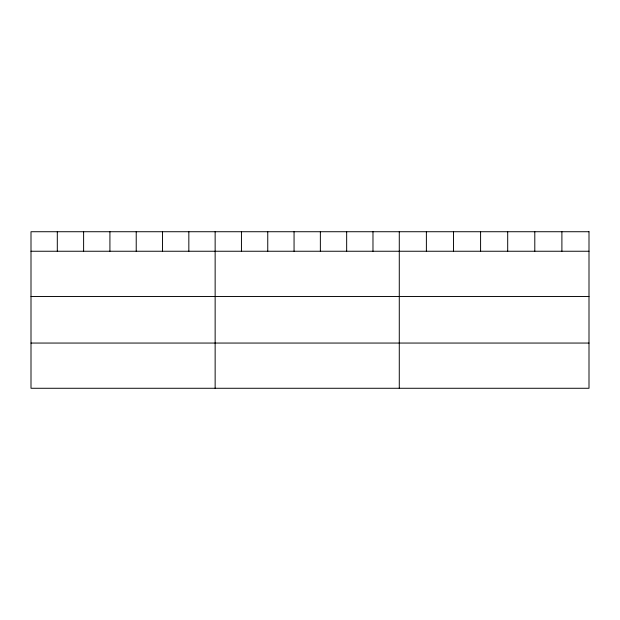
<?xml version="1.0" encoding="UTF-8"?>
<svg xmlns="http://www.w3.org/2000/svg" width="620" height="620" viewBox="0 0 620 620"><rect width="100%" height="100%" fill="white"/><g stroke="black" fill="none" stroke-linecap="round" stroke-linejoin="round"><path stroke-width="0.93" d="M31 251.247L589 251.247M31 296.469L589 296.469M31 343.054L589 343.054M561.898 231.725L561.898 251.247M534.796 231.725L534.796 251.247M507.695 231.725L507.695 251.247M480.585 231.725L480.585 251.247M453.483 231.725L453.483 251.247M426.382 231.725L426.382 251.247M399.28 231.725L399.28 388.275M372.976 231.725L372.976 251.247M346.665 231.725L346.665 251.247M320.362 231.725L320.362 251.247M294.058 231.725L294.058 251.247M267.755 231.725L267.755 251.247M241.444 231.725L241.444 251.247M215.14 231.725L215.14 388.275M188.837 231.725L188.837 251.247M162.525 231.725L162.525 251.247M136.222 231.725L136.222 251.247M109.918 231.725L109.918 251.247M83.615 231.725L83.615 251.247M57.303 231.725L57.303 251.247M589 231.725L31 231.725L31 388.275L589 388.275L589 231.725"/></g></svg>
